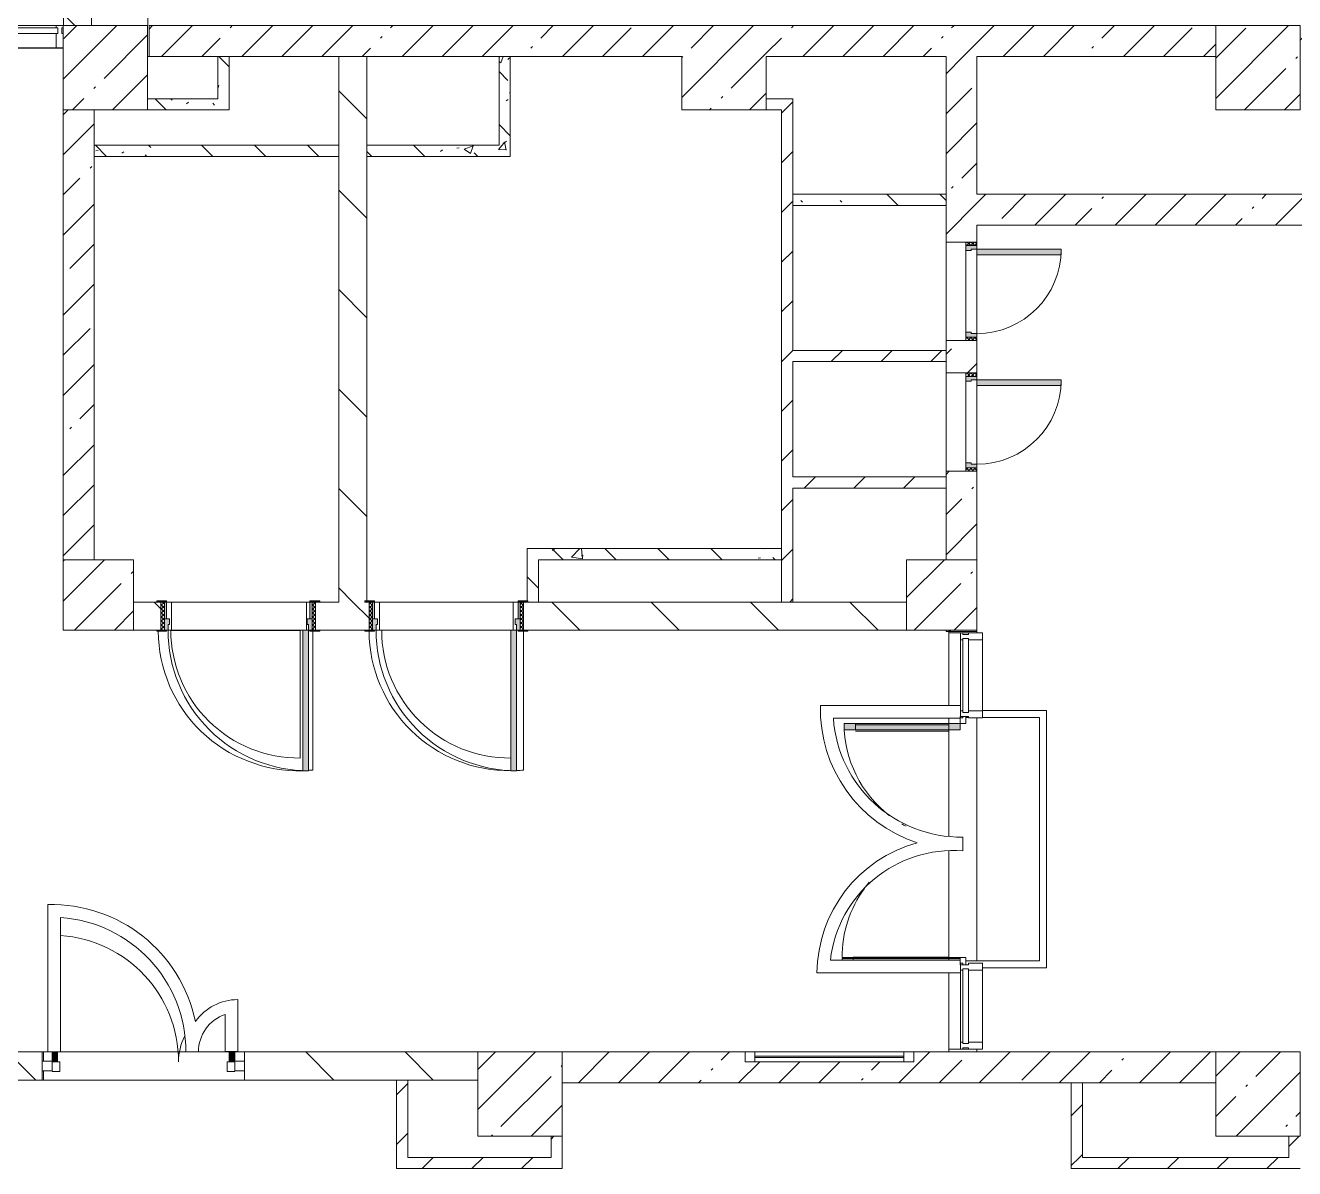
# Model space of a CAD drawing. Header units: millimetres. Extents: x 81548 to 272142, y -8553 to 29000.
# Drawn here: x 158572 to 167602, y 7070 to 15201 of the extents above; entities that cross this region are included whole.
import ezdxf

# ---------------------------------------------------------------- set-up
doc = ezdxf.new("R2010")
doc.units = ezdxf.units.MM
for name, color, linetype, lineweight, true_color in [('A-DETL-GENF-3', 7, 'Continuous', 5, 0xe2e2e2), ('A-DETL-GENF-5', 7, 'Continuous', 5, 0xaaaaaa), ('A-DOOR-2', 7, 'Continuous', 5, 0xe2e2e2), ('A-DOOR-3', 7, 'Continuous', 5, 0xaaaaaa), ('A-DOOR-FRAM-1', 7, 'Continuous', 5, 0xe2e2e2), ('A-DOOR-FRAM-3', 7, 'Continuous', 5, 0xaaaaaa), ('A-FLOR-1', 7, 'Continuous', 5, 0xaaaaaa), ('I-WALL-6', 7, 'Continuous', 5, 0x787878)]:
    doc.layers.add(name, color=color, linetype=linetype, lineweight=lineweight, true_color=true_color)
for name, color, linetype, lineweight in [('A-GLAZ-3', 7, 'Continuous', 5), ('A-GLAZ-CURT-2', 7, 'Continuous', 5), ('A-GLAZ-CWMG-2', 7, 'Continuous', 5), ('A-WALL', 7, 'Continuous', 9), ('I-WALL-4', 7, 'Continuous', 5), ('S-COLS-3', 7, 'Continuous', 5)]:
    doc.layers.add(name, color=color, linetype=linetype, lineweight=lineweight)
pattern_1 = [(135, (145131.5, 0), (-353.5534, -353.5534), [])]
pattern_2 = [(45, (145131.5, 0), (-285.123, 285.123), []), (45, (145416.64, 0), (-285.123, 285.123), [504.031, -100.806, 16.764, -84.042])]
pattern_3 = [(45, (145131.52, 0), (-176.7767, 176.7767), [])]
pattern_4 = [(135, (145131.5, 0), (-377.171, -377.171), [533.4, -88.9, 17.78, -88.9]), (135, (145131.5, 376.94), (-377.171, -377.171), []), (50, (145131.5, 0), (637.645, -55.787), [66.675, -733.425]), (355, (145131.5, 0), (-123.35, 668.7), [53.34, -586.74]), (100.451, (145184.65, -4.65), (514.299, 612.908), [56.665, -623.315]), (46.184, (145131.5, 177.8), (948.776, -147.15), [100.012, -1100.137]), (96.636, (145210.6, 165.5), (830.91, 865.997), [84.998, -934.973]), (351.184, (145131.5, 177.8), (830.918, 865.99), [80.01, -880.11]), (21, (145220.4, 133.35), (530.651, -357.928), [66.675, -733.425]), (326, (145220.4, 133.35), (216.308, 644.658), [53.34, -586.74]), (71.451, (145264.64, 103.5), (746.96, 286.724), [56.665, -623.315]), (37.5, (145131.52, 0), (10.8105, 295.9426), [16.764, -562.864, 16.764, -578.866, -588.962]), (37.5, (145131.52, 0), (10.8105, 295.9426), [-1175.258, 16.764, -572.198]), (7.5, (145131.52, 0), (233.869, 350.6318), [16.764, -322.834, 16.764, -549.529, -224.472]), (7.5, (145131.52, 0), (233.869, 350.6318), [-905.891, 16.764, -207.708]), (327.5, (144933.27, 0), (474.5678, -20.0513), [16.764, -205.486, 16.764, -676.656, -920.115]), (327.5, (144933.27, 0), (474.5678, -20.0513), [-915.67, 16.764, -903.351]), (317.5, (144844.37, 0), (518.452, 88.9934), [16.764, -272.161, 16.764, -443.738, -653.415]), (317.5, (144844.37, 0), (518.452, 88.9934), [-749.427, 16.764, -636.651])]

# ---------------------------------------------------------------- blocks, each defined once
blk = doc.blocks.new('BSC_Колонна _Прямоугольная - 600х600-V36-2_10_3_птичка')
at = {"layer": 'S-COLS-3'}
h = blk.add_hatch(dxfattribs=at)
h.set_pattern_fill('FP_56', color=256, style=0, pattern_type=2)
h.set_pattern_definition([(45, (-14010, -14900), (-285.123, 285.123), []), (45, (-13724.88, -14900), (-285.123, 285.123), [504.031, -100.806, 16.764, -84.042])])
h.paths.add_polyline_path([(-300, -300), (300, -300), (300, 300), (-300, 300), (-300, -208.3)])
for p, q in [((300, 300), (-300, 300)), ((-300, 300), (-300, -300)), ((300, -300), (300, 300)), ((-300, -300), (300, -300))]:
    blk.add_line(p, q, dxfattribs=at)
blk = doc.blocks.new('110_Дверь_СКБ_1Ст_Внутренняя1 - Д-4 1100x2100h_су мгн-32375332-2_10_3_птичка')
at = {"layer": 'A-DOOR-2'}
h = blk.add_hatch(color=256, dxfattribs=at)
h.paths.add_polyline_path([(512.5, 100), (512.5, 60), (502.5, 60), (502.5, 20), (537.5, 20), (537.5, 100)])
h.paths.add_polyline_path([(-487.5, 100), (-512.5, 100), (-512.5, 20), (-477.5, 20), (-477.5, 60), (-487.5, 60)])
at = {"layer": 'A-DOOR-3'}
h = blk.add_hatch(dxfattribs=at)
h.set_pattern_fill('FP_70', color=256, style=0, pattern_type=2)
h.set_pattern_definition([(135, (1751.41, 164.685), (-14.14214, -14.14214), []), (225, (1751.41, 164.685), (14.14214, -14.14214), [])])
h.paths.add_polyline_path([(562.5, 100), (537.5, 100), (537.5, -100), (562.5, -100)])
at = {"layer": 'A-DOOR-FRAM-1'}
for points in [[(-487.5, 1100), (-487.5, 100), (-447.5, 100), (-447.5, 1100)], [(-567.5, 108), (-567.5, 100), (-497.5, 100), (-497.5, 108)], [(592.5, 108), (522.5, 108), (522.5, 100), (592.5, 100)], [(-497.5, 20), (-512.5, 20), (-512.5, -100), (-497.5, -100)], [(537.5, 20), (522.5, 20), (522.5, -100), (537.5, -100)], [(-567.5, -100), (-567.5, -108), (-497.5, -108), (-497.5, -100)], [(592.5, -100), (522.5, -100), (522.5, -108), (592.5, -108)]]:
    blk.add_hatch(color=256, dxfattribs=at).paths.add_polyline_path(points)
at = {"layer": 'A-DOOR-FRAM-3'}
h = blk.add_hatch(dxfattribs=at)
h.set_pattern_fill('FP_71', color=256, style=0, pattern_type=2)
h.set_pattern_definition([(45, (-371.384, 164.685), (-14.1421, 14.1421), []), (135, (-371.384, 164.685), (-14.1421, -14.1421), [])])
h.paths.add_polyline_path([(-512.5, 100), (-537.5, 100), (-537.5, -100), (-512.5, -100)])
at = {"layer": 'A-DOOR-3'}
for p, q in [((-487.5, 1100), (-487.5, 100)), ((-447.5, 1100), (-487.5, 1100)), ((-447.5, 100), (-447.5, 1100)), ((-487.5, 100), (-447.5, 100))]:
    blk.add_line(p, q, dxfattribs=at)
blk.add_arc((-487.5, 100), 1000, 360, 90, dxfattribs=at)
at = {"layer": 'A-DOOR-FRAM-3'}
for p, q in [((-497.5, 108), (-567.5, 108)), ((-567.5, 108), (-567.5, 100)), ((-567.5, 100), (-497.5, 100)), ((-512.5, 100), (-537.5, 100)), ((-537.5, 100), (-537.5, -100)), ((-487.5, 100), (-512.5, 100)), ((-512.5, 100), (-512.5, 20)), ((-512.5, -100), (-512.5, 100)), ((-497.5, 100), (-512.5, 100)), ((-512.5, 100), (-512.5, 99)), ((-512.5, 99), (-497.5, 99)), ((-497.5, 100), (-497.5, 108)), ((-497.5, 99), (-497.5, 100)), ((-487.5, 60), (-487.5, 100)), ((512.5, 100), (512.5, 60)), ((537.5, 100), (512.5, 100)), ((592.5, 108), (522.5, 108)), ((522.5, 108), (522.5, 100)), ((537.5, 100), (522.5, 100)), ((522.5, 100), (522.5, 99)), ((522.5, 100), (592.5, 100)), ((522.5, 99), (537.5, 99)), ((537.5, 20), (537.5, 100)), ((562.5, 100), (537.5, 100)), ((537.5, 100), (537.5, -100)), ((537.5, 99), (537.5, 100)), ((562.5, -100), (562.5, 100)), ((592.5, 100), (592.5, 108)), ((-512.5, 20), (-477.5, 20)), ((-497.5, 20), (-512.5, 20)), ((-512.5, 20), (-512.5, -100)), ((-497.5, -100), (-497.5, 20)), ((-477.5, 60), (-487.5, 60)), ((-477.5, 20), (-477.5, 60)), ((512.5, 60), (502.5, 60)), ((502.5, 60), (502.5, 20)), ((502.5, 20), (537.5, 20)), ((537.5, 20), (522.5, 20)), ((522.5, 20), (522.5, -100)), ((537.5, -100), (537.5, 20)), ((-497.5, -100), (-567.5, -100)), ((-567.5, -100), (-567.5, -108)), ((-567.5, -108), (-497.5, -108)), ((-537.5, -100), (-512.5, -100)), ((-512.5, -100), (-497.5, -100)), ((-497.5, -108), (-497.5, -100)), ((522.5, -100), (537.5, -100)), ((592.5, -100), (522.5, -100)), ((522.5, -100), (522.5, -108)), ((522.5, -108), (592.5, -108)), ((537.5, -100), (562.5, -100)), ((592.5, -108), (592.5, -100))]:
    blk.add_line(p, q, dxfattribs=at)
blk = doc.blocks.new('BSC_Колонна _Прямоугольная - 500х500-V90-2_10_3_птичка')
at = {"layer": 'S-COLS-3'}
h = blk.add_hatch(dxfattribs=at)
h.set_pattern_fill('FP_111', color=256, style=0, pattern_type=2)
h.set_pattern_definition([(45, (-19960, -11150), (-285.123, 285.123), []), (45, (-19674.88, -11150), (-285.123, 285.123), [504.031, -100.806, 16.764, -84.042])])
h.paths.add_polyline_path([(-250, -250), (250, -250), (250, 250), (-250, 250), (-250, 71)])
for p, q in [((250, 250), (-250, 250)), ((-250, 250), (-250, -250)), ((250, -250), (250, 250)), ((-250, -250), (250, -250))]:
    blk.add_line(p, q, dxfattribs=at)
blk = doc.blocks.new('110_Дверь_СКБ_1Ст - д-18 _п_ 700x2100h_Технический шкаф ЭОМ и СС-32102833-2_10_3_птичка')
at = {"layer": 'A-DOOR-2'}
h = blk.add_hatch(color=256, dxfattribs=at)
h.paths.add_polyline_path([(337.5, 110), (312.5, 110), (312.5, 70), (302.5, 70), (302.5, 30), (337.5, 30)])
h.paths.add_polyline_path([(-277.5, 70), (-287.5, 70), (-287.5, 110), (-312.5, 110), (-312.5, 30), (-277.5, 30)])
at = {"layer": 'A-DOOR-3'}
h = blk.add_hatch(dxfattribs=at)
h.set_pattern_fill('FP_125', color=256, style=0, pattern_type=2)
h.set_pattern_definition([(135, (1951.41, 174.685), (-14.14214, -14.14214), []), (225, (1951.41, 174.685), (14.14214, -14.14214), [])])
h.paths.add_polyline_path([(362.5, 110), (337.5, 110), (337.5, 30), (362.5, 30)])
at = {"layer": 'A-DOOR-FRAM-1'}
blk.add_hatch(color=256, dxfattribs=at).paths.add_polyline_path([(-247.5, 710), (-287.5, 710), (-287.5, 110), (-247.5, 110)])
at = {"layer": 'A-DOOR-FRAM-3'}
h = blk.add_hatch(dxfattribs=at)
h.set_pattern_fill('FP_126', color=256, style=0, pattern_type=2)
h.set_pattern_definition([(45, (-171.384, 174.685), (-14.1421, 14.1421), []), (135, (-171.384, 174.685), (-14.1421, -14.1421), [])])
h.paths.add_polyline_path([(-312.5, 110), (-337.5, 110), (-337.5, 30), (-312.5, 30)])
at = {"layer": 'A-DOOR-3'}
for p, q in [((-287.5, 710), (-287.5, 110)), ((-247.5, 710), (-287.5, 710)), ((-247.5, 110), (-247.5, 710)), ((-287.5, 110), (-247.5, 110))]:
    blk.add_line(p, q, dxfattribs=at)
blk.add_arc((-287.5, 110), 600, 360, 90, dxfattribs=at)
at = {"layer": 'A-DOOR-FRAM-3'}
for p, q in [((-312.5, 110), (-337.5, 110)), ((-337.5, 110), (-337.5, 30)), ((-287.5, 110), (-312.5, 110)), ((-312.5, 110), (-312.5, 30)), ((-312.5, 30), (-312.5, 110)), ((-287.5, 70), (-287.5, 110)), ((-247.5, 110), (312.5, 110)), ((312.5, 110), (312.5, 70)), ((337.5, 110), (312.5, 110)), ((337.5, 30), (337.5, 110)), ((362.5, 110), (337.5, 110)), ((337.5, 110), (337.5, 30)), ((362.5, 30), (362.5, 110)), ((-337.5, 30), (-312.5, 30)), ((-312.5, 30), (-277.5, 30)), ((-277.5, 70), (-287.5, 70)), ((-277.5, 30), (-277.5, 70)), ((302.5, 30), (-277.5, 30)), ((312.5, 70), (302.5, 70)), ((302.5, 70), (302.5, 30)), ((302.5, 30), (337.5, 30)), ((337.5, 30), (362.5, 30))]:
    blk.add_line(p, q, dxfattribs=at)
blk = doc.blocks.new('BSC_Колонна _Прямоугольная - 500х500-V118-2_10_3_птичка')
at = {"layer": 'S-COLS-3'}
h = blk.add_hatch(dxfattribs=at)
h.set_pattern_fill('FP_138', color=256, style=0, pattern_type=2)
h.set_pattern_definition([(45, (-13960, -11150), (-285.123, 285.123), []), (45, (-13674.88, -11150), (-285.123, 285.123), [504.031, -100.806, 16.764, -84.042])])
h.paths.add_polyline_path([(-250, -250), (250, -250), (250, 250), (-250, 250), (-250, 71)])
for p, q in [((250, 250), (-250, 250)), ((-250, 250), (-250, -250)), ((250, -250), (250, 250)), ((-250, -250), (250, -250))]:
    blk.add_line(p, q, dxfattribs=at)
blk = doc.blocks.new('BSC_Колонна _Прямоугольная - 600х600-V122-2_10_3_птичка')
at = {"layer": 'S-COLS-3'}
h = blk.add_hatch(dxfattribs=at)
h.set_pattern_fill('FP_141', color=256, style=0, pattern_type=2)
h.set_pattern_definition([(45, (-22210, -14900), (-285.123, 285.123), []), (45, (-21924.88, -14900), (-285.123, 285.123), [504.031, -100.806, 16.764, -84.042])])
h.paths.add_polyline_path([(-300, -300), (300, -300), (300, 300), (-300, 300)])
for p, q in [((300, 300), (-300, 300)), ((-300, 300), (-300, -300)), ((300, -300), (300, 300)), ((-300, -300), (300, -300))]:
    blk.add_line(p, q, dxfattribs=at)
blk = doc.blocks.new('BSC_Колонна _Прямоугольная - 600х600-V128-2_10_3_птичка')
at = {"layer": 'S-COLS-3'}
h = blk.add_hatch(dxfattribs=at)
h.set_pattern_fill('FP_147', color=256, style=0, pattern_type=2)
h.set_pattern_definition([(45, (-22210, -7600), (-285.123, 285.123), []), (45, (-21924.88, -7600), (-285.123, 285.123), [504.031, -100.806, 16.764, -84.042])])
h.paths.add_polyline_path([(-300, -300), (300, -300), (300, 300), (-300, 300)])
for p, q in [((300, 300), (-300, 300)), ((-300, 300), (-300, -300)), ((300, -300), (300, 300)), ((-300, -300), (300, -300))]:
    blk.add_line(p, q, dxfattribs=at)
blk = doc.blocks.new('BSC_Колонна _Прямоугольная - 600х600-V139-2_10_3_птичка')
at = {"layer": 'S-COLS-3'}
h = blk.add_hatch(dxfattribs=at)
h.set_pattern_fill('FP_158', color=256, style=0, pattern_type=2)
h.set_pattern_definition([(45, (-16960, -7600), (-285.123, 285.123), []), (45, (-16674.88, -7600), (-285.123, 285.123), [504.031, -100.806, 16.764, -84.042])])
h.paths.add_polyline_path([(-300, -300), (300, -300), (300, 300), (-300, 300)])
for p, q in [((300, 300), (-300, 300)), ((-300, 300), (-300, -300)), ((300, -300), (300, 300)), ((-300, -300), (300, -300))]:
    blk.add_line(p, q, dxfattribs=at)
blk = doc.blocks.new('Прямоугольный импост - Импост структурный с накладкой - 160мм-23997896-2_10_3_птичка')
at = {"layer": 'A-GLAZ-CWMG-2'}
for p, q in [((-50, 40), (-50, 140)), ((-50, 140), (-0.3, 140)), ((-40, 40), (-50, 40)), ((-50, -17), (-50, 0)), ((-50, 0), (-40, 0)), ((-40, 0), (-40, 40)), ((-10, 40), (-10, 0)), ((-0.3, 40), (-10, 40)), ((-10, 0), (-0.3, 0)), ((-0.3, -17), (-50, -17))]:
    blk.add_line(p, q, dxfattribs=at)
blk = doc.blocks.new('Системная панель - Стекло - 40мм-23997898-2_10_3_птичка')
at = {"layer": 'A-GLAZ-CURT-2'}
h = blk.add_hatch(dxfattribs=at)
h.set_pattern_fill('FP_163', color=256, style=0, pattern_type=2)
h.set_pattern_definition([(45, (-13750.1, -14683), (-1414.21, 1414.21), [1000, -3000]), (45, (-14750.1, -15183), (-1414.21, 1414.21), [3000, -1000]), (45, (-12750.1, -15683), (-1414.21, 1414.21), [1000, -3000])])
h.paths.add_polyline_path([(420.1, -40), (420.1, 0), (-420.1, 0), (-420.1, -40), (253.9, -40)])
for p, q in [((420.1, 0), (-420.1, 0)), ((-420.1, 0), (-420.1, -40)), ((-420.1, -40), (420.1, -40)), ((420.1, -40), (420.1, 0))]:
    blk.add_line(p, q, dxfattribs=at)
blk = doc.blocks.new('Прямоугольный импост - Импост структурный с накладкой - 160мм-23771920-2_10_3_птичка')
at = {"layer": 'A-GLAZ-CWMG-2'}
for p, q in [((13660.3, 15200), (12840, 15200)), ((13660.3, 15043), (12840, 15043))]:
    blk.add_line(p, q, dxfattribs=at)
blk = doc.blocks.new('Прямоугольный импост - 50 x 70 мм-31927764-2_10_3_птичка')
at = {"layer": 'A-GLAZ-CWMG-2'}
for p, q in [((-70, 35), (0, 35)), ((-70, -35), (-70, 35)), ((0, 35), (0, -35)), ((0, -35), (-70, -35))]:
    blk.add_line(p, q, dxfattribs=at)
blk = doc.blocks.new('Дверь_Витражная_остекление_ - ДВН_ДАО_Главный вход_1200 в свету Д-22 _п_-31928779-2_10_3_птичка')
at = {"layer": 'A-DOOR-2'}
for points in [[(-610, 30), (-610, 100), (-650, 100), (-650, 30)], [(650, 30), (650, 103), (610, 103), (610, 30)]]:
    blk.add_hatch(color=256, dxfattribs=at).paths.add_polyline_path(points)
at = {"layer": 'A-DETL-GENF-5'}
for p, q in [((-650, 100), (-650, 35)), ((-610, 30), (-610, 100)), ((610, 103), (610, 30)), ((650, 35), (650, 103)), ((-650, 30), (-610, 30)), ((-595, 30), (-650, 30)), ((-595, -40), (-595, 30)), ((595, -40), (595, 30)), ((595, 30), (650, 30)), ((610, 30), (650, 30)), ((-650, -40), (-595, -40)), ((650, -40), (595, -40))]:
    blk.add_line(p, q, dxfattribs=at)
at = {"layer": 'A-DOOR-3'}
for p, q in [((-650, 100), (-650, 35)), ((650, 103), (650, 35))]:
    blk.add_line(p, q, dxfattribs=at)
for centre, radius, start, end in [((-650, 30), 900, 360, 86.09721), ((650, 30), 400, 153.34415, 180)]:
    blk.add_arc(centre, radius, start, end, dxfattribs=at)
blk = doc.blocks.new('Прямоугольный импост - 50 x 70 мм-31701779-2_10_3_птичка')
at = {"layer": 'A-GLAZ-CWMG-2'}
for p, q in [((0, 35), (-70, 35)), ((-70, 35), (-70, -35)), ((0, -35), (0, 35)), ((-70, -35), (0, -35))]:
    blk.add_line(p, q, dxfattribs=at)
blk = doc.blocks.new('Прямоугольный импост - Импост структурный с накладкой - 160мм Темный-30756008-2_10_3_птичка')
at = {"layer": 'A-GLAZ-CWMG-2'}
for p, q in [((-50, 0), (-50, 17)), ((-50, 17), (0, 17)), ((-40, 0), (-50, 0)), ((-40, -40), (-40, 0)), ((0, 0), (-10, 0)), ((-10, 0), (-10, -40)), ((0, 17), (0, 0)), ((-50, -140), (-50, -40)), ((-50, -40), (-40, -40)), ((-10, -40), (0, -40)), ((0, -40), (0, -140)), ((0, -140), (-50, -140))]:
    blk.add_line(p, q, dxfattribs=at)
blk = doc.blocks.new('Системная панель - Стекло - 40мм-32387041-2_10_3_птичка')
at = {"layer": 'A-GLAZ-CURT-2'}
h = blk.add_hatch(dxfattribs=at)
h.set_pattern_fill('FP_170', color=256, style=0, pattern_type=2)
h.set_pattern_definition([(135, (10077.7, -20610), (-1414.21, -1414.21), [1000, -3000]), (135, (10577.7, -21610), (-1414.21, -1414.21), [3000, -1000]), (135, (11077.7, -19610), (-1414.21, -1414.21), [1000, -3000])])
h.paths.add_polyline_path([(262.3, 40), (-262.3, 40), (-262.3, 0), (262.3, 0)])
for p, q in [((262.3, 40), (-262.3, 40)), ((-262.3, 40), (-262.3, 0)), ((-262.3, 0), (262.3, 0)), ((262.3, 0), (262.3, 40))]:
    blk.add_line(p, q, dxfattribs=at)
blk = doc.blocks.new('Прямоугольный импост - Импост структурный с накладкой - 160мм Темный-30755591-2_10_3_птичка')
at = {"layer": 'A-GLAZ-CWMG-2'}
for p, q in [((-25, 0), (-25, 17)), ((-25, 17), (25, 17)), ((-15, 0), (-25, 0)), ((-15, -40), (-15, 0)), ((25, 0), (15, 0)), ((15, 0), (15, -40)), ((25, 17), (25, 0)), ((-25, -140), (-25, -40)), ((-25, -40), (-15, -40)), ((15, -40), (25, -40)), ((25, -40), (25, -140)), ((25, -140), (-25, -140))]:
    blk.add_line(p, q, dxfattribs=at)
blk = doc.blocks.new('Системная панель - Стекло - 40мм-32387061-2_10_3_птичка')
at = {"layer": 'A-GLAZ-CURT-2'}
for p, q in [((265.2, 40), (-265.2, 40)), ((-265.2, 40), (-265.2, 0)), ((-265.2, 0), (265.2, 0)), ((265.2, 0), (265.2, 40))]:
    blk.add_line(p, q, dxfattribs=at)
blk = doc.blocks.new('Прямоугольный импост - Импост структурный с накладкой - 160мм Темный-32387059-2_10_3_птичка')
at = {"layer": 'A-GLAZ-CWMG-2'}
for p, q in [((20093, 7970), (20093, 8480.4)), ((20250, 7970), (20250, 8480.4))]:
    blk.add_line(p, q, dxfattribs=at)
blk = doc.blocks.new('Прямоугольный импост - Импост структурный с накладкой - 160мм Темный-30755595-2_10_3_птичка')
at = {"layer": 'A-GLAZ-CWMG-2'}
for p, q in [((0, 17), (-50, 17)), ((-50, 17), (-50, 0)), ((-50, 0), (-40, 0)), ((-40, 0), (-40, -40)), ((-10, -40), (-10, 0)), ((-10, 0), (0, 0)), ((0, 0), (0, 17)), ((-40, -40), (-50, -40)), ((-50, -40), (-50, -140)), ((0, -40), (-10, -40)), ((0, -140), (0, -40)), ((-50, -140), (0, -140))]:
    blk.add_line(p, q, dxfattribs=at)
blk = doc.blocks.new('Дверь_Витражная_остекление_ - ВВ-16 остекление-32390142-2_10_3_птичка')
at = {"layer": 'A-DETL-GENF-3'}
for points in [[(-787.5, -106.3), (-787.5, -20), (-832.5, -20), (-832.5, -845), (-787.5, -845)], [(849.9, -860), (849.9, -20), (837.5, -20), (837.5, -860)]]:
    blk.add_hatch(color=256, dxfattribs=at).paths.add_polyline_path(points)
at = {"layer": 'A-DETL-GENF-5'}
for p, q in [((-787.5, -20), (-832.5, -20)), ((-832.5, -845), (-832.5, -20)), ((-787.5, -20), (-832.5, -20)), ((-832.5, -20), (-832.5, -845)), ((-787.5, -845), (-787.5, -20)), ((-787.5, -845), (-787.5, -20)), ((837.5, -860), (837.5, -20)), ((837.5, -20), (837.5, -860)), ((-832.5, -100), (-787.5, -100)), ((-822.5, -765), (-822.5, -100)), ((-778.5, -765), (-778.5, -100)), ((828.5, -780), (828.5, -100)), ((849.9, -100), (837.5, -100)), ((-832.5, -765), (-787.5, -765)), ((849.9, -780), (837.5, -780)), ((-832.5, -845), (-787.5, -845)), ((-832.5, -845), (-787.5, -845)), ((849.9, -860), (837.5, -860)), ((837.5, -860), (849.9, -860))]:
    blk.add_line(p, q, dxfattribs=at)
at = {"layer": 'A-DOOR-3'}
for p, q in [((-882.5, 20), (-832.5, 20)), ((-882.5, -20), (-882.5, 20)), ((-832.5, 20), (-832.5, -20)), ((832.5, 20), (882.5, 20)), ((832.5, -20), (832.5, 20)), ((882.5, 20), (882.5, -20)), ((-832.5, -20), (-882.5, -20)), ((-832.5, -845), (-832.5, -20)), ((832.5, -860), (832.5, -20)), ((882.5, -20), (832.5, -20))]:
    blk.add_line(p, q, dxfattribs=at)
for centre, radius, start, end in [((-832.5, -20), 825, 329.80944, 332.20433), ((-832.5, -20), 825, 270, 322.60785), ((832.5, -20), 840, 230.33856, 232.99265), ((832.5, -20), 840, 234.0758, 270)]:
    blk.add_arc(centre, radius, start, end, dxfattribs=at)
blk = doc.blocks.new('Прямоугольный импост - Импост структурный с накладкой - 160мм Темный-32387142-2_10_3_птичка')
at = {"layer": 'A-GLAZ-CWMG-2'}
for p, q in [((20093, 10325.4), (20093, 10830)), ((20250, 10325.4), (20250, 10830))]:
    blk.add_line(p, q, dxfattribs=at)
blk = doc.blocks.new('120_Окно_СКБ_1Ст - 120_Окно_СКБ_1Ст 400х1200 EI30-24228621-2_10_3_птичка')
at = {"layer": 'A-GLAZ-3'}
for p, q in [((-600, 40), (-600, 110)), ((-600, 110), (-530, 110)), ((600, 110), (-600, 110)), ((-530, 110), (-530, 40)), ((530, 40), (530, 110)), ((530, 110), (600, 110)), ((600, 110), (600, 40)), ((-530, 40), (-600, 40)), ((-600, 40), (600, 40)), ((530, 80), (-530, 80)), ((530, 70), (-530, 70)), ((600, 40), (530, 40))]:
    blk.add_line(p, q, dxfattribs=at)

msp = doc.modelspace()

# ---------------------------------------------------------------- hatches: boundary and pattern name
at = {"layer": 'I-WALL-4'}
h = msp.add_hatch(dxfattribs=at)
h.set_pattern_fill('FP_66', color=256, style=0, pattern_type=2)
h.set_pattern_definition(pattern_1)
h.paths.add_polyline_path([(158841.8, 15200), (159041.8, 15200), (159041.8, 17850), (158841.8, 17850), (158841.8, 15848.6)])
h.paths.add_polyline_path([(158841.8, 18450), (159041.8, 18450), (159041.8, 21600), (158841.8, 21600), (158841.8, 20476.2)])
h.paths.add_polyline_path([(158841.8, 22200), (159041.8, 22200), (159041.8, 26300), (158841.8, 26300), (158841.8, 25103.8)])
h = msp.add_hatch(dxfattribs=at)
h.set_pattern_fill('FP_63', color=256, style=0, pattern_type=2)
h.set_pattern_definition(pattern_2)
h.paths.add_polyline_path([(175741.5, 14980), (175921.5, 14980), (175921.5, 15200), (175741.5, 15196.3)])
h.paths.add_polyline_path([(171634.8, 14980), (175141.5, 14980), (175141.5, 15200), (171541.5, 15200), (171541.5, 14980)])
h.paths.add_polyline_path([(159451.5, 14980), (163241.8, 14980), (163241.8, 15200), (159451.5, 15200)])
h.paths.add_polyline_path([(170941.5, 14980), (170941.5, 15200), (167641.5, 15200), (167641.5, 14980), (167920.7, 14980)])
h.paths.add_polyline_path([(163841.8, 14980), (167041.5, 14980), (167041.5, 15200), (163841.8, 15200)])
h = msp.add_hatch(dxfattribs=at)
h.set_pattern_fill('FP_66', color=256, style=0, pattern_type=2)
h.set_pattern_definition(pattern_1)
h.paths.add_polyline_path([(160801.5, 11100), (160986.5, 11100), (160986.5, 11108), (161001.5, 11108), (161001.5, 14980), (160801.5, 14980), (160801.5, 11221)])
h = msp.add_hatch(dxfattribs=at)
h.set_pattern_fill('FP_63', color=256, style=0, pattern_type=2)
h.set_pattern_definition(pattern_2)
h.paths.add_polyline_path([(165121.5, 10890), (165341.5, 10890), (165341.5, 10900), (165121.5, 10900)])
h.paths.add_polyline_path([(165261.5, 11400), (165341.5, 11400), (165341.5, 12030), (165121.5, 12030), (165121.5, 11400), (165232.6, 11400)])
h.paths.add_polyline_path([(165261.5, 12730), (165341.5, 12730), (165341.5, 12960), (165121.5, 12960), (165121.5, 12730)])
h.paths.add_polyline_path([(165261.5, 13660), (165341.5, 13660), (165341.5, 14980), (165121.5, 14980), (165121.5, 13660)])
h = msp.add_hatch(dxfattribs=at)
h.set_pattern_fill('FP_67', color=256, style=0, pattern_type=2)
h.set_pattern_definition(pattern_3)
h.paths.add_polyline_path([(163951.5, 14600), (164031.5, 14600), (164031.5, 14680), (163841.8, 14680), (163841.8, 14600)])
h = msp.add_hatch(dxfattribs=at)
h.set_pattern_fill('FP_63', color=256, style=0, pattern_type=2)
h.set_pattern_definition(pattern_2)
h.paths.add_polyline_path([(159061.5, 11400), (159061.5, 14600), (158841.5, 14600), (158841.7, 11400)])
h = msp.add_hatch(dxfattribs=at)
h.set_pattern_fill('FP_67', color=256, style=0, pattern_type=2)
h.set_pattern_definition(pattern_3)
h.paths.add_polyline_path([(164031.5, 11100), (164031.5, 14600), (163951.5, 14600), (163951.5, 11100)])
h = msp.add_hatch(dxfattribs=at)
h.set_pattern_fill('FP_63', color=256, style=0, pattern_type=2)
h.set_pattern_definition(pattern_2)
h.paths.add_polyline_path([(175348.9, 13780), (175921.5, 13780), (175921.5, 14000), (165341.5, 14000), (165341.5, 13780), (171634.8, 13780)])
h = msp.add_hatch(dxfattribs=at)
h.set_pattern_fill('FP_67', color=256, style=0, pattern_type=2)
h.set_pattern_definition(pattern_3)
h.paths.add_polyline_path([(165121.5, 12810), (165121.5, 12890), (164031.5, 12890), (164031.5, 12810), (164206.7, 12810)])
h = msp.add_hatch(dxfattribs=at)
h.set_pattern_fill('FP_67', color=256, style=0, pattern_type=2)
h.set_pattern_definition(pattern_3)
h.paths.add_polyline_path([(165121.5, 11910), (165121.5, 11990), (164031.5, 11990), (164031.5, 11910), (164206.7, 11910)])
h = msp.add_hatch(dxfattribs=at)
h.set_pattern_fill('FP_66', color=256, style=0, pattern_type=2)
h.set_pattern_definition(pattern_1)
h.paths.add_polyline_path([(164841.5, 10900), (164841.5, 11100), (162116.5, 11100), (162116.5, 10900), (164206.7, 10900)])
h.paths.add_polyline_path([(159536.5, 10900), (159536.5, 11100), (159341.5, 11100), (159341.5, 10900), (159506.5, 10900)])
h.paths.add_polyline_path([(160666.5, 10900), (161016.5, 10900), (161016.5, 11100), (160636.5, 11100), (160636.5, 10900)])
h = msp.add_hatch(dxfattribs=at)
h.set_pattern_fill('FP_66', color=256, style=0, pattern_type=2)
h.set_pattern_definition(pattern_1)
h.paths.add_polyline_path([(161791.5, 7700), (161791.5, 7900), (160131.4, 7900), (160131.4, 7700), (161291.5, 7700)])
h.paths.add_polyline_path([(157291.5, 7700), (157291.5, 7900), (156591.5, 7900), (156591.5, 7830), (155791.5, 7830), (155791.5, 7900), (153391.5, 7900), (153391.5, 7700), (156778.5, 7700)])
h.paths.add_polyline_path([(151661.5, 7700), (152791.5, 7700), (152791.5, 7900), (151661.5, 7900), (151661.5, 7750.3)])
h.paths.add_polyline_path([(158691.4, 7700), (158691.4, 7900), (157891.5, 7900), (157891.5, 7700), (158635.5, 7700)])
h.paths.add_polyline_path([(148861.5, 7700), (149161.5, 7700), (149161.5, 7900), (148861.5, 7900), (148861.5, 7750.3)])
h = msp.add_hatch(dxfattribs=at)
h.set_pattern_fill('FP_63', color=256, style=0, pattern_type=2)
h.set_pattern_definition(pattern_2)
h.paths.add_polyline_path([(166063.7, 7680), (167041.5, 7680), (167041.5, 7900), (164891.5, 7900), (164891.5, 7830), (163691.5, 7830), (163691.5, 7900), (162391.5, 7900), (162391.5, 7680), (166011.5, 7680)])
h = msp.add_hatch(dxfattribs=at)
h.set_pattern_fill('FP_67', color=256, style=0, pattern_type=2)
h.set_pattern_definition(pattern_3)
h.paths.add_polyline_path([(161291.5, 7070), (161291.5, 7700), (161211.5, 7700), (161211.5, 7070)])
h = msp.add_hatch(dxfattribs=at)
h.set_pattern_fill('FP_67', color=256, style=0, pattern_type=2)
h.set_pattern_definition(pattern_3)
h.paths.add_polyline_path([(166011.5, 7150), (166091.5, 7150), (166091.5, 7680), (166011.5, 7680)])
h = msp.add_hatch(dxfattribs=at)
h.set_pattern_fill('FP_67', color=256, style=0, pattern_type=2)
h.set_pattern_definition(pattern_3)
h.paths.add_polyline_path([(162391.5, 7150), (162391.5, 7300), (162311.5, 7300), (162311.5, 7150), (162349.6, 7150)])
h = msp.add_hatch(dxfattribs=at)
h.set_pattern_fill('FP_67', color=256, style=0, pattern_type=2)
h.set_pattern_definition(pattern_3)
h.paths.add_polyline_path([(167641.5, 7070), (167641.5, 7300), (167561.5, 7300), (167561.5, 7070)])
h = msp.add_hatch(dxfattribs=at)
h.set_pattern_fill('FP_67', color=256, style=0, pattern_type=2)
h.set_pattern_definition(pattern_3)
h.paths.add_polyline_path([(162391.5, 7070), (162391.5, 7150), (161291.5, 7150), (161291.5, 7070), (162349.6, 7070)])
h = msp.add_hatch(dxfattribs=at)
h.set_pattern_fill('FP_67', color=256, style=0, pattern_type=2)
h.set_pattern_definition(pattern_3)
h.paths.add_polyline_path([(166063.7, 7070), (167561.5, 7070), (167561.5, 7150), (166011.5, 7150), (166011.5, 7070)])
at = {"layer": 'I-WALL-6'}
h = msp.add_hatch(dxfattribs=at)
h.set_pattern_fill('FP_76', color=256, style=0, pattern_type=2)
h.set_pattern_definition(pattern_4)
h.paths.add_polyline_path([(160021.5, 14680), (160021.5, 14980), (159941.5, 14980), (159941.5, 14680)])
h = msp.add_hatch(dxfattribs=at)
h.set_pattern_fill('FP_76', color=256, style=0, pattern_type=2)
h.set_pattern_definition(pattern_4)
h.paths.add_polyline_path([(162021.5, 14350), (162021.5, 14980), (161941.5, 14980), (161941.5, 14350)])
h = msp.add_hatch(dxfattribs=at)
h.set_pattern_fill('FP_76', color=256, style=0, pattern_type=2)
h.set_pattern_definition(pattern_4)
h.paths.add_polyline_path([(159441.5, 14600), (160021.5, 14600), (160021.5, 14680), (159441.5, 14680)])
h = msp.add_hatch(dxfattribs=at)
h.set_pattern_fill('FP_76', color=256, style=0, pattern_type=2)
h.set_pattern_definition(pattern_4)
h.paths.add_polyline_path([(160801.5, 14270), (160801.5, 14350), (159061.5, 14350), (159061.5, 14270), (160492.6, 14270)])
h = msp.add_hatch(dxfattribs=at)
h.set_pattern_fill('FP_76', color=256, style=0, pattern_type=2)
h.set_pattern_definition(pattern_4)
h.paths.add_polyline_path([(161001.5, 14270), (162021.5, 14270), (162021.5, 14350), (161001.5, 14350)])
h = msp.add_hatch(dxfattribs=at)
h.set_pattern_fill('FP_76', color=256, style=0, pattern_type=2)
h.set_pattern_definition(pattern_4)
h.paths.add_polyline_path([(165121.5, 13920), (165121.5, 14000), (164031.5, 14000), (164031.5, 13920), (164206.7, 13920)])
h = msp.add_hatch(dxfattribs=at)
h.set_pattern_fill('FP_76', color=256, style=0, pattern_type=2)
h.set_pattern_definition(pattern_4)
h.paths.add_polyline_path([(162146.5, 11100), (162221.5, 11100), (162221.5, 11480), (162141.5, 11480), (162146.5, 11108)])
h = msp.add_hatch(dxfattribs=at)
h.set_pattern_fill('FP_76', color=256, style=0, pattern_type=2)
h.set_pattern_definition(pattern_4)
h.paths.add_polyline_path([(163951.5, 11400), (163951.5, 11480), (162221.5, 11480), (162221.5, 11400)])
at = {"layer": 'S-COLS-3'}
h = msp.add_hatch(dxfattribs=at)
h.set_pattern_fill('FP_63', color=256, style=0, pattern_type=2)
h.set_pattern_definition(pattern_2)
h.paths.add_polyline_path([(163241.8, 14600), (163841.8, 14600), (163841.8, 15200), (163241.8, 15200), (163241.8, 14980)])

# ---------------------------------------------------------------- linework, layer by layer
at = {"layer": 'A-FLOR-1'}
for p, q in [((159441.8, 15200), (159441.8, 24680)), ((158841.5, 15040), (151901.5, 15040)), ((159451.5, 14980), (159441.5, 14980)), ((159576.5, 11100), (159611.5, 11100)), ((159611.5, 11100), (159611.5, 10897.8)), ((160571.5, 10900), (160571.5, 11100)), ((160571.5, 11100), (160596.5, 11100)), ((161056.5, 11100), (161091.5, 11100)), ((161091.5, 11100), (161091.5, 10900)), ((162041.5, 10900), (162041.5, 11100)), ((162041.5, 11100), (162076.5, 11100)), ((159606.5, 10899), (159576.5, 10899)), ((159611.5, 10897.8), (160526.5, 10897.8)), ((160546.5, 10900), (160526.5, 10900)), ((160526.5, 10900), (160526.5, 9990.1)), ((160616.5, 9905), (160616.5, 10892)), ((161106.5, 10899), (161056.5, 10899)), ((161091.5, 10900), (162026.5, 10900)), ((162116.5, 9905), (162116.5, 10892)), ((165224.5, 10363), (164227.8, 10363)), ((165836.5, 10328.9), (165381.5, 10328.9)), ((165836.5, 8497.4), (165836.5, 10328.9)), ((164319.8, 10273), (165221.5, 10273)), ((165261.5, 10278.9), (165281.5, 10278.9)), ((165381.5, 10278.9), (165786.5, 10278.9)), ((165786.5, 10278.9), (165786.5, 8547.4)), ((165241.5, 9329.4), (165241.5, 9428.1)), ((158731.7, 8947.6), (158731.7, 7900)), ((158821.7, 7900), (158821.7, 8855.9)), ((165221.5, 8553), (164298.8, 8553)), ((165786.5, 8547.4), (165261.5, 8547.4)), ((165381.5, 8497.4), (165836.5, 8497.4)), ((164203.2, 8463), (165224.5, 8463)), ((160082.8, 7903), (160082.8, 8272)), ((159992.8, 8167.1), (159992.8, 7903)), ((158691.4, 7900), (160131.4, 7900)), ((158700.8, 7900), (158700.8, 7835)), ((159992.8, 7903), (160082.8, 7903)), ((158700.8, 7765), (158700.8, 7700))]:
    msp.add_line(p, q, dxfattribs=at)
for centre, radius, start, end in [((160516.5, 10900), 1000, 180.45922, 271.72242), ((160516.5, 10900), 910, 180.06296, 270.62964), ((162016.5, 10900), 1000, 180.45922, 270.57477), ((162016.5, 10900), 910, 180.06296, 270.62964), ((165227.5, 10338), 1000, 178.56746, 251.86052), ((165227.5, 10338), 910, 184.09604, 270.88287), ((160516.5, 10900), 1000, 274.01771, 275.73917), ((162016.5, 10900), 1000, 272.87006, 275.73917), ((165172.1, 8453.1), 969, 105.31636, 179.41553), ((165172.1, 8453.1), 879, 85.47205, 173.47514), ((158758.8, 7903), 1045, 11.78406, 91.48467), ((158758.8, 7903), 955, 359.82001, 86.22206), ((160082.8, 7903), 369, 90, 144.66492), ((160082.8, 7903), 279, 108.81906, 180.6161)]:
    msp.add_arc(centre, radius, start, end, dxfattribs=at)
at = {"layer": 'A-WALL'}
for p, q in [((160021.5, 14980), (159941.5, 14980)), ((161001.5, 14980), (160801.5, 14980)), ((162021.5, 14980), (161941.5, 14980)), ((159061.5, 14350), (159061.5, 14270)), ((160801.5, 14270), (160801.5, 14350)), ((161001.5, 14350), (161001.5, 14270)), ((164031.5, 14000), (164031.5, 13920)), ((165121.5, 13920), (165121.5, 14000)), ((165121.5, 12810), (165121.5, 12890)), ((165121.5, 11910), (165121.5, 11990)), ((163951.5, 11400), (163951.5, 11480)), ((162146.5, 11100), (162221.5, 11100)), ((163951.5, 11100), (164031.5, 11100)), ((165341.5, 10890), (165341.5, 10900)), ((165141.5, 7900), (165341.5, 7900)), ((161291.5, 7700), (161211.5, 7700)), ((166091.5, 7680), (166011.5, 7680))]:
    msp.add_line(p, q, dxfattribs=at)
at = {"layer": 'I-WALL-4'}
for p, q in [((158841.8, 17850), (158841.8, 15200)), ((159041.8, 15200), (159041.8, 17850)), ((163241.8, 15200), (159451.5, 15200)), ((159451.5, 15200), (159451.5, 14980)), ((167041.5, 15200), (163841.8, 15200)), ((159451.5, 14980), (159941.5, 14980)), ((159941.5, 14980), (159941.5, 14680)), ((160021.5, 14980), (160801.5, 14980)), ((160021.5, 14600), (160021.5, 14980)), ((160801.5, 14980), (160801.5, 14350)), ((161001.5, 14350), (161001.5, 14980)), ((161001.5, 14980), (161941.5, 14980)), ((161941.5, 14980), (161941.5, 14350)), ((162021.5, 14980), (163241.8, 14980)), ((162021.5, 14270), (162021.5, 14980)), ((163841.8, 14980), (165121.5, 14980)), ((165121.5, 14980), (165121.5, 14000)), ((165341.5, 14980), (167041.5, 14980)), ((165341.5, 14000), (165341.5, 14980)), ((159941.5, 14680), (159441.5, 14680)), ((164031.5, 14680), (163841.8, 14680)), ((163841.8, 14680), (163841.8, 14600)), ((164031.5, 14000), (164031.5, 14680)), ((158841.5, 14600), (158841.5, 11400)), ((159061.5, 14350), (159061.5, 14600)), ((159441.5, 14600), (160021.5, 14600)), ((163841.8, 14600), (163951.5, 14600)), ((163951.5, 14600), (163951.5, 11480)), ((160801.5, 14350), (159061.5, 14350)), ((159061.5, 11400), (159061.5, 14270)), ((159061.5, 14270), (160801.5, 14270)), ((160801.5, 14270), (160801.5, 11100)), ((161941.5, 14350), (161001.5, 14350)), ((161001.5, 11108), (161001.5, 14270)), ((161001.5, 14270), (162021.5, 14270)), ((165121.5, 14000), (164031.5, 14000)), ((175921.5, 14000), (165341.5, 14000)), ((164031.5, 12890), (164031.5, 13920)), ((164031.5, 13920), (165121.5, 13920)), ((165121.5, 12890), (165121.5, 13920)), ((165341.5, 13660), (165341.5, 13780)), ((165341.5, 13780), (176431.5, 13780)), ((165121.5, 13660), (165261.5, 13660)), ((165261.5, 12960), (165121.5, 12960)), ((165341.5, 12730), (165341.5, 12960)), ((165121.5, 12890), (164031.5, 12890)), ((164031.5, 11990), (164031.5, 12810)), ((164031.5, 12810), (165121.5, 12810)), ((165121.5, 11990), (165121.5, 12810)), ((165121.5, 12730), (165261.5, 12730)), ((165261.5, 12030), (165121.5, 12030)), ((165341.5, 11400), (165341.5, 12030)), ((165121.5, 11990), (164031.5, 11990)), ((164031.5, 11100), (164031.5, 11910)), ((164031.5, 11910), (165121.5, 11910)), ((165121.5, 11910), (165121.5, 11400)), ((162141.5, 11480), (162141.5, 11108)), ((163951.5, 11480), (162141.5, 11480)), ((162221.5, 11100), (162221.5, 11400)), ((162221.5, 11400), (163951.5, 11400)), ((163951.5, 11400), (163951.5, 11100)), ((159506.5, 11100), (159341.5, 11100)), ((159576.5, 11100), (160596.5, 11100)), ((160801.5, 11100), (160666.5, 11100)), ((161091.5, 11100), (162041.5, 11100)), ((163951.5, 11100), (162221.5, 11100)), ((164841.5, 11100), (164031.5, 11100)), ((159341.5, 10900), (159506.5, 10900)), ((160526.5, 10900), (159586.5, 10900)), ((160666.5, 10900), (160986.5, 10900)), ((161091.5, 10900), (161066.5, 10900)), ((162146.5, 10900), (164841.5, 10900)), ((165121.5, 10900), (165121.5, 10890)), ((165121.5, 10890), (165341.5, 10890)), ((165141.5, 10363), (165141.5, 10900)), ((165141.5, 10880), (165341.5, 10880)), ((165341.5, 10880), (165341.5, 10890)), ((165141.5, 9432.4), (165141.5, 10273)), ((165341.5, 10275.4), (165341.5, 8547.4)), ((165141.5, 8553), (165141.5, 9331.4)), ((165141.5, 7900), (165141.5, 8463)), ((158691.4, 7900), (157891.5, 7900)), ((158691.4, 7700), (158691.4, 7900)), ((161791.5, 7900), (160131.4, 7900)), ((160131.4, 7900), (160131.4, 7700)), ((163691.5, 7900), (162391.5, 7900)), ((165141.5, 7900), (164891.5, 7900)), ((165341.5, 7920), (165141.5, 7920)), ((165341.5, 7900), (165341.5, 7920)), ((167041.5, 7900), (165341.5, 7900)), ((161211.5, 7700), (157891.5, 7700)), ((161211.5, 7700), (161211.5, 7070)), ((161291.5, 7700), (161791.5, 7700)), ((161291.5, 7150), (161291.5, 7700)), ((162391.5, 7680), (166011.5, 7680)), ((166011.5, 7680), (166011.5, 7070)), ((166091.5, 7150), (166091.5, 7680)), ((166091.5, 7680), (167041.5, 7680)), ((162311.5, 7300), (162311.5, 7150)), ((162391.5, 7070), (162391.5, 7300)), ((167561.5, 7300), (167561.5, 7150)), ((162311.5, 7150), (161291.5, 7150)), ((167561.5, 7150), (166091.5, 7150)), ((161211.5, 7070), (162391.5, 7070)), ((166011.5, 7070), (167641.5, 7070))]:
    msp.add_line(p, q, dxfattribs=at)
at = {"layer": 'S-COLS-3'}
for p, q in [((163841.8, 15200), (163241.8, 15200)), ((163241.8, 14980), (163241.8, 14600)), ((163841.8, 14600), (163841.8, 14980)), ((163241.8, 14600), (163841.8, 14600))]:
    msp.add_line(p, q, dxfattribs=at)

# ---------------------------------------------------------------- block references
at = {"layer": 'A-DOOR-3'}
for name, p, rotation in [('110_Дверь_СКБ_1Ст - д-18 _п_ 700x2100h_Технический шкаф ЭОМ и СС-32102833-2_10_3_птичка', (165231.5, 13322.5), 269.9999999999999), ('110_Дверь_СКБ_1Ст - д-18 _п_ 700x2100h_Технический шкаф ЭОМ и СС-32102833-2_10_3_птичка', (165231.5, 12392.5), 269.9999999999999), ('110_Дверь_СКБ_1Ст_Внутренняя1 - Д-4 1100x2100h_су мгн-32375332-2_10_3_птичка', (160099, 11000), 180), ('110_Дверь_СКБ_1Ст_Внутренняя1 - Д-4 1100x2100h_су мгн-32375332-2_10_3_птичка', (161579, 11000), 180), ('Дверь_Витражная_остекление_ - ВВ-16 остекление-32390142-2_10_3_птичка', (165241.5, 9402.9), 269.9999999999998)]:
    msp.add_blockref(name, p, dxfattribs=dict(at, rotation=rotation))
msp.add_blockref('Дверь_Витражная_остекление_ - ДВН_ДАО_Главный вход_1200 в свету Д-22 _п_-31928779-2_10_3_птичка', (159411.4, 7800), dxfattribs=at)
at = {"layer": 'A-GLAZ-3'}
msp.add_blockref('120_Окно_СКБ_1Ст - 120_Окно_СКБ_1Ст 400х1200 EI30-24228621-2_10_3_птичка', (164291.5, 7790), dxfattribs=at)
at = {"layer": 'A-GLAZ-CURT-2'}
msp.add_blockref('Системная панель - Стекло - 40мм-23997898-2_10_3_птичка', (158381.6, 15183), dxfattribs=at)
at = {"layer": 'A-GLAZ-CURT-2', "rotation": 269.9999999999997}
for name, p in [('Системная панель - Стекло - 40мм-32387041-2_10_3_птичка', (165241.5, 10577.7)), ('Системная панель - Стекло - 40мм-32387061-2_10_3_птичка', (165241.5, 8225.2))]:
    msp.add_blockref(name, p, dxfattribs=at)
at = {"layer": 'A-GLAZ-CWMG-2'}
for name in ['Прямоугольный импост - Импост структурный с накладкой - 160мм-23771920-2_10_3_птичка', 'Прямоугольный импост - Импост структурный с накладкой - 160мм Темный-32387142-2_10_3_птичка', 'Прямоугольный импост - Импост структурный с накладкой - 160мм Темный-32387059-2_10_3_птичка']:
    msp.add_blockref(name, (145131.5, 0), dxfattribs=at)
at = {"layer": 'A-GLAZ-CWMG-2', "extrusion": (0, 0, -1)}
for name, p, rotation in [('Прямоугольный импост - Импост структурный с накладкой - 160мм-23997896-2_10_3_птичка', (-158841.8, 15183), 180), ('Прямоугольный импост - Импост структурный с накладкой - 160мм Темный-30755591-2_10_3_птичка', (-165241.5, 10300.4), 270.0000000000002), ('Прямоугольный импост - Импост структурный с накладкой - 160мм Темный-30755591-2_10_3_птичка', (-165241.5, 8505.4), 270.0000000000002), ('Прямоугольный импост - Импост структурный с накладкой - 160мм Темный-30756008-2_10_3_птичка', (-165241.5, 7920), 270.0000000000002), ('Прямоугольный импост - 50 x 70 мм-31927764-2_10_3_птичка', (-160131.4, 7800), 180)]:
    msp.add_blockref(name, p, dxfattribs=dict(at, rotation=rotation))
at = {"layer": 'A-GLAZ-CWMG-2'}
for name, p, rotation in [('Прямоугольный импост - Импост структурный с накладкой - 160мм Темный-30755595-2_10_3_птичка', (165241.5, 10880), 89.99999999999977), ('Прямоугольный импост - 50 x 70 мм-31701779-2_10_3_птичка', (158691.4, 7800), 180)]:
    msp.add_blockref(name, p, dxfattribs=dict(at, rotation=rotation))
at = {"layer": 'S-COLS-3'}
for name, p in [('BSC_Колонна _Прямоугольная - 600х600-V36-2_10_3_птичка', (159141.5, 14900)), ('BSC_Колонна _Прямоугольная - 600х600-V122-2_10_3_птичка', (167341.5, 14900)), ('BSC_Колонна _Прямоугольная - 500х500-V118-2_10_3_птичка', (159091.5, 11150)), ('BSC_Колонна _Прямоугольная - 500х500-V90-2_10_3_птичка', (165091.5, 11150)), ('BSC_Колонна _Прямоугольная - 600х600-V139-2_10_3_птичка', (162091.5, 7600)), ('BSC_Колонна _Прямоугольная - 600х600-V128-2_10_3_птичка', (167341.5, 7600))]:
    msp.add_blockref(name, p, dxfattribs=at)

doc.saveas('drawing.dxf')
